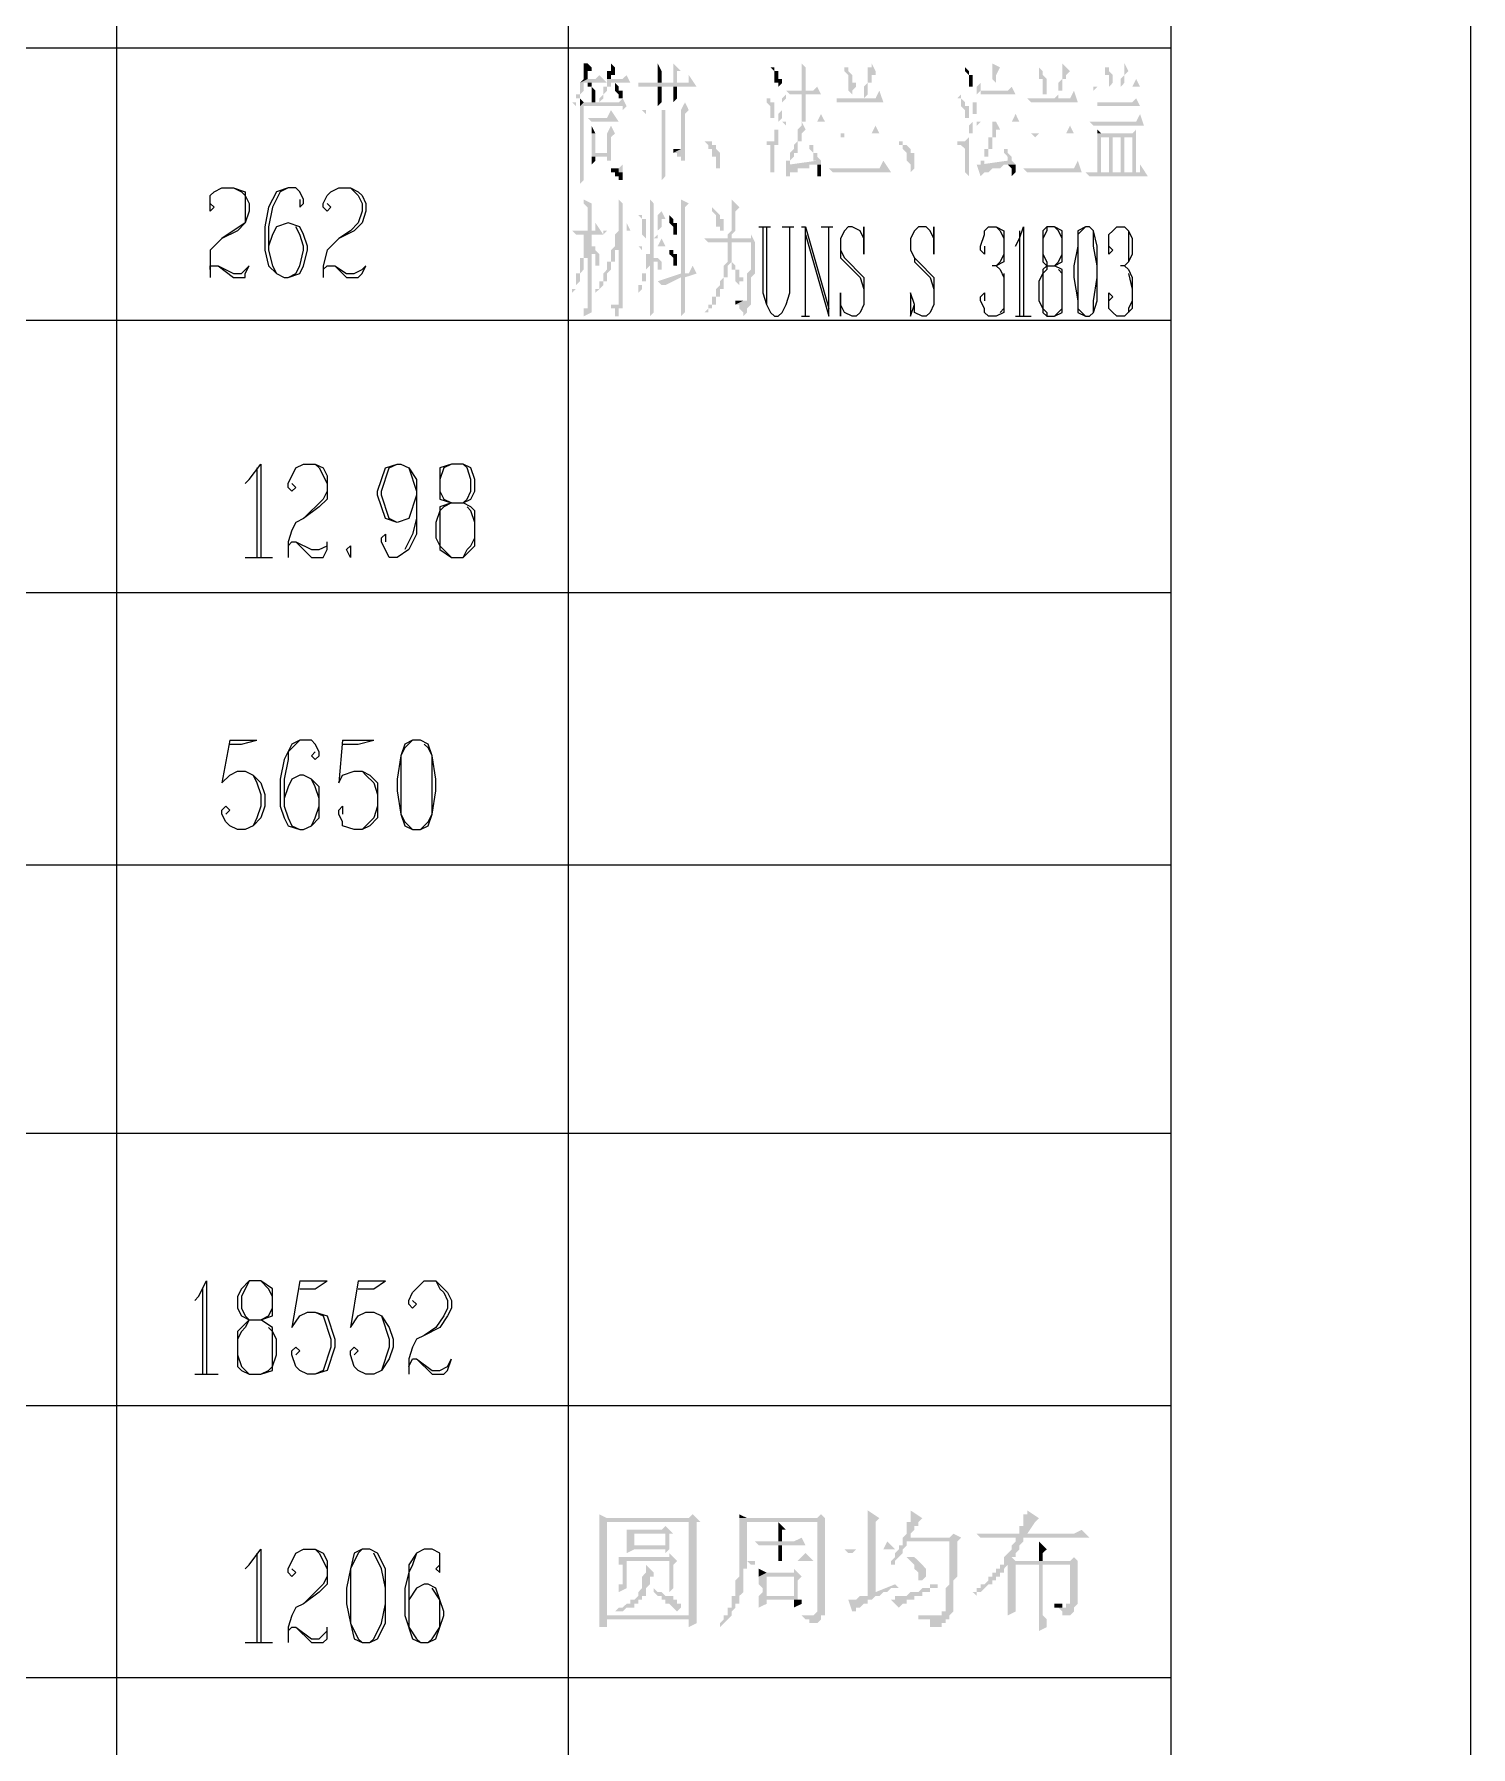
# Model space of a CAD drawing. Extents: x 51 to 246, y 3 to 417.
# Drawn here: x 230.24 to 245.87, y 62.54 to 81.17 of the extents above; entities that cross this region are included whole.
import ezdxf

# ---------------------------------------------------------------- set-up
doc = ezdxf.new("R2010")
doc.units = 0
doc.header["$MEASUREMENT"] = 0
doc.layers.add('_____1', color=160, linetype='Continuous')

msp = doc.modelspace()

# ---------------------------------------------------------------- hatches: boundary and pattern name
at = {"layer": '_____1'}
for points in [[(236.389, 80.729), (236.347, 80.687), (236.262, 80.687), (236.178, 80.645), (236.178, 80.518), (236.135, 80.518), (236.135, 80.433), (236.093, 80.433), (236.135, 80.391), (236.135, 80.475), (236.178, 80.475), (236.178, 80.518), (236.22, 80.56), (236.22, 80.645), (236.474, 80.645)], [(236.262, 80.856), (236.22, 80.856), (236.22, 80.687), (236.178, 80.645), (236.262, 80.687), (236.262, 80.772), (236.305, 80.772), (236.305, 80.814)], [(236.686, 80.729), (236.643, 80.687), (236.474, 80.687), (236.474, 80.602), (236.432, 80.602), (236.432, 80.518), (236.389, 80.475), (236.389, 80.433), (236.432, 80.475), (236.432, 80.518), (236.474, 80.56), (236.474, 80.602), (236.516, 80.602), (236.516, 80.645), (236.728, 80.645)], [(236.516, 80.856), (236.516, 80.772), (236.474, 80.772), (236.474, 80.687), (236.516, 80.687), (236.516, 80.729), (236.559, 80.729), (236.559, 80.814)], [(237.363, 80.729), (237.363, 80.645), (236.813, 80.645), (236.813, 80.602), (237.448, 80.602)], [(237.024, 80.856), (237.024, 80.645), (237.067, 80.645), (237.067, 80.772)], [(237.194, 80.856), (237.194, 80.645), (237.024, 80.645), (237.236, 80.645), (237.236, 80.772), (237.278, 80.772)], [(238.591, 80.856), (238.591, 80.56), (238.633, 80.56), (238.633, 80.814)], [(239.056, 80.814), (239.056, 80.772), (239.099, 80.729), (239.099, 80.56), (239.141, 80.518), (239.141, 80.56), (239.183, 80.602), (239.183, 80.645), (239.141, 80.645), (239.141, 80.729), (239.099, 80.772), (239.099, 80.814)], [(239.353, 80.856), (239.353, 80.814), (239.31, 80.814), (239.31, 80.645), (239.268, 80.602), (239.268, 80.475), (239.31, 80.518), (239.31, 80.645), (239.353, 80.645), (239.353, 80.729), (239.395, 80.729), (239.395, 80.772)], [(240.665, 80.856), (240.665, 80.687), (240.707, 80.645), (240.707, 80.56), (240.707, 80.729), (240.75, 80.814)], [(241.427, 80.856), (241.427, 80.687), (241.385, 80.645), (241.385, 80.518), (241.342, 80.475), (241.385, 80.475), (241.385, 80.56), (241.427, 80.56), (241.427, 80.687), (241.469, 80.687), (241.469, 80.729), (241.512, 80.772)], [(242.104, 80.856), (242.104, 80.729), (242.062, 80.687), (242.062, 80.602), (242.104, 80.645), (242.104, 80.729), (242.147, 80.772)], [(237.067, 80.602), (237.024, 80.602), (237.024, 80.391), (237.067, 80.433)], [(238.21, 80.518), (238.21, 80.433), (238.252, 80.391), (238.252, 80.263), (238.294, 80.263), (238.294, 80.433), (238.252, 80.433), (238.252, 80.475), (238.21, 80.475)], [(238.421, 80.645), (238.421, 80.518), (238.379, 80.475), (238.379, 80.348), (238.337, 80.306), (238.337, 80.137), (238.294, 80.137), (238.294, 80.01), (238.252, 80.01), (238.337, 80.01), (238.337, 80.221), (238.379, 80.263), (238.379, 80.433), (238.421, 80.475), (238.421, 80.602)], [(238.76, 80.602), (238.718, 80.56), (238.421, 80.56), (238.464, 80.518), (238.802, 80.518)], [(239.437, 80.56), (239.395, 80.475), (238.972, 80.475), (238.972, 80.433), (239.48, 80.433)], [(240.326, 80.518), (240.284, 80.475), (240.326, 80.475), (240.326, 80.391), (240.369, 80.348), (240.369, 80.263), (240.411, 80.263), (240.411, 80.391), (240.369, 80.391), (240.369, 80.433), (240.326, 80.475)], [(240.538, 80.645), (240.496, 80.602), (240.496, 80.433), (240.453, 80.433), (240.453, 80.221), (240.411, 80.179), (240.411, 80.052), (240.369, 80.01), (240.411, 80.01), (240.411, 80.094), (240.453, 80.094), (240.453, 80.306), (240.496, 80.306), (240.496, 80.518), (240.538, 80.56), (240.538, 80.602)], [(240.877, 80.602), (240.834, 80.56), (240.538, 80.56), (240.538, 80.518), (240.919, 80.518)], [(241.554, 80.56), (241.512, 80.475), (241.046, 80.475), (241.088, 80.433), (241.596, 80.433)], [(242.231, 80.687), (242.189, 80.602), (241.766, 80.602), (241.766, 80.56), (241.808, 80.602), (242.274, 80.602)], [(236.178, 80.475), (236.178, 80.391), (236.22, 80.433)], [(236.643, 80.475), (236.601, 80.433), (236.22, 80.433), (236.178, 80.391), (236.643, 80.391), (236.643, 79.756), (236.601, 79.713), (236.601, 79.671), (236.643, 79.671), (236.643, 80.348), (236.686, 80.391)], [(236.178, 80.391), (236.178, 79.544), (236.22, 79.586), (236.22, 80.391), (236.643, 80.391)], [(236.516, 80.348), (236.474, 80.263), (236.262, 80.263), (236.305, 80.221), (236.601, 80.221)], [(237.321, 80.433), (237.278, 80.348), (236.855, 80.348), (236.897, 80.306), (236.897, 80.348), (237.363, 80.348)], [(237.109, 80.348), (237.067, 80.348), (237.067, 79.586), (237.109, 79.629), (237.109, 79.798)], [(237.363, 80.348), (237.278, 80.348), (237.278, 79.925), (237.194, 79.883), (237.236, 79.883), (237.236, 79.84), (237.278, 79.84), (237.278, 79.798), (237.321, 79.798), (237.321, 80.306)], [(242.231, 80.475), (242.189, 80.433), (241.808, 80.433), (241.808, 80.391), (242.274, 80.391)], [(236.516, 80.179), (236.474, 80.094), (236.305, 80.094), (236.474, 80.094), (236.474, 79.883), (236.347, 79.883), (236.516, 79.883), (236.516, 80.052), (236.559, 80.094)], [(236.305, 80.179), (236.305, 80.094), (236.347, 80.094)], [(238.802, 80.306), (238.76, 80.221), (238.379, 80.221), (238.421, 80.179), (238.421, 80.221), (238.845, 80.221)], [(238.591, 80.221), (238.591, 80.179), (238.548, 80.137), (238.548, 80.01), (238.506, 79.967), (238.506, 79.925), (238.464, 79.883), (238.464, 79.798), (238.421, 79.798), (238.421, 79.629), (238.464, 79.629), (238.464, 79.671), (238.548, 79.671), (238.548, 79.713), (238.675, 79.713), (238.675, 79.756), (238.464, 79.756), (238.464, 79.798), (238.506, 79.84), (238.506, 79.883), (238.548, 79.883), (238.548, 80.01), (238.591, 80.01), (238.591, 80.094), (238.633, 80.137)], [(239.395, 80.179), (239.353, 80.094), (239.014, 80.094), (239.014, 80.052), (239.056, 80.052), (239.056, 80.094), (239.437, 80.094)], [(240.919, 80.306), (240.877, 80.221), (240.496, 80.221), (240.496, 80.179), (240.538, 80.221), (240.961, 80.221)], [(240.707, 80.221), (240.665, 80.221), (240.665, 80.052), (240.623, 80.052), (240.623, 79.925), (240.58, 79.925), (240.58, 79.798), (240.538, 79.798), (240.538, 79.756), (240.496, 79.756), (240.538, 79.629), (240.58, 79.671), (240.623, 79.671), (240.665, 79.713), (240.75, 79.713), (240.792, 79.756), (240.538, 79.756), (240.58, 79.756), (240.58, 79.84), (240.623, 79.84), (240.623, 79.925), (240.665, 79.925), (240.665, 80.052), (240.707, 80.052), (240.707, 80.137), (240.75, 80.137)], [(241.512, 80.179), (241.469, 80.094), (241.088, 80.094), (241.131, 80.052), (241.173, 80.094), (241.554, 80.094)], [(242.274, 80.306), (242.231, 80.221), (241.723, 80.221), (241.766, 80.179), (242.316, 80.179)], [(236.305, 80.094), (236.305, 79.84), (236.474, 79.84), (236.474, 79.798), (236.516, 79.798), (236.516, 79.883), (236.347, 79.883), (236.347, 80.094), (236.474, 80.094)], [(237.532, 80.01), (237.575, 79.967), (237.575, 79.925), (237.617, 79.925), (237.617, 79.84), (237.659, 79.84), (237.659, 79.713), (237.702, 79.713), (237.702, 79.671), (237.702, 79.883), (237.659, 79.925), (237.659, 79.967), (237.617, 79.967), (237.617, 80.01), (237.575, 80.01)], [(240.284, 80.01), (240.284, 79.967), (240.326, 79.967), (240.369, 79.925), (240.369, 79.671), (240.411, 79.629), (240.411, 80.01), (240.326, 80.01)], [(242.231, 80.137), (242.189, 80.094), (241.808, 80.094), (241.808, 79.671), (241.85, 79.671), (241.85, 80.052), (242.231, 80.052)], [(241.808, 80.137), (241.808, 80.094), (241.85, 80.094)], [(242.231, 80.052), (242.189, 80.052), (242.189, 79.671), (241.808, 79.671), (242.231, 79.671), (242.231, 80.01)], [(236.305, 79.84), (236.305, 79.756), (236.347, 79.798), (236.347, 79.84), (236.474, 79.84)], [(239.48, 79.798), (239.437, 79.713), (238.887, 79.713), (238.929, 79.671), (239.564, 79.671)], [(241.596, 79.798), (241.554, 79.713), (241.004, 79.713), (241.046, 79.671), (241.639, 79.671)], [(242.274, 79.756), (242.274, 79.671), (241.681, 79.671), (241.723, 79.629), (242.358, 79.629)], [(236.22, 79.375), (236.22, 79.332), (236.262, 79.29), (236.262, 79.036), (236.305, 79.036), (236.305, 79.332)], [(236.601, 79.375), (236.601, 79.036), (236.643, 79.036), (236.643, 79.332)], [(236.94, 79.375), (236.94, 78.867), (236.982, 78.867), (236.982, 79.332)], [(237.067, 79.248), (237.024, 79.205), (237.024, 78.994), (236.982, 78.951), (237.024, 78.951), (237.024, 79.036), (237.067, 79.078), (237.067, 79.163), (237.109, 79.163)], [(237.278, 79.375), (237.278, 78.57), (237.321, 78.57), (237.321, 79.29), (237.363, 79.332)], [(237.617, 79.29), (237.617, 79.248), (237.659, 79.205), (237.659, 79.078), (237.702, 79.078), (237.702, 78.994), (237.702, 79.036), (237.744, 79.036), (237.744, 79.163), (237.702, 79.163), (237.702, 79.205), (237.659, 79.248)], [(237.829, 79.375), (237.829, 79.036), (237.786, 78.994), (237.786, 78.951), (237.829, 78.951), (237.829, 78.994), (237.871, 79.036), (237.871, 79.248), (237.913, 79.29)], [(236.347, 79.121), (236.347, 79.036), (236.093, 79.036), (236.135, 78.994), (236.432, 78.994)], [(236.686, 79.121), (236.686, 79.036), (236.432, 79.036), (236.432, 78.994), (236.474, 79.036), (236.728, 79.036)], [(236.643, 79.036), (236.601, 79.036), (236.559, 78.994), (236.559, 78.867), (236.601, 78.867), (236.601, 78.232), (236.474, 78.232), (236.516, 78.232), (236.516, 78.189), (236.559, 78.189), (236.559, 78.105), (236.601, 78.105), (236.601, 78.189), (236.643, 78.189), (236.643, 78.232)], [(236.305, 78.994), (236.22, 78.994), (236.22, 78.74), (236.178, 78.74), (236.178, 78.57), (236.135, 78.57), (236.135, 78.401), (236.093, 78.401), (236.093, 78.359), (236.135, 78.401), (236.135, 78.443), (236.178, 78.485), (236.178, 78.57), (236.22, 78.613), (236.22, 78.74), (236.305, 78.74), (236.305, 78.909)], [(236.305, 78.909), (236.305, 78.782), (236.347, 78.782), (236.347, 78.655), (236.389, 78.655), (236.389, 78.782), (236.347, 78.824), (236.347, 78.867), (236.305, 78.867)], [(236.559, 78.867), (236.516, 78.824), (236.516, 78.697), (236.474, 78.697), (236.474, 78.613), (236.432, 78.57), (236.432, 78.485), (236.389, 78.485), (236.389, 78.401), (236.347, 78.401), (236.347, 78.359), (236.432, 78.443), (236.432, 78.485), (236.474, 78.485), (236.474, 78.57), (236.516, 78.613), (236.516, 78.697), (236.559, 78.697), (236.559, 78.824), (236.601, 78.824), (236.601, 78.867)], [(237.067, 78.951), (237.024, 78.867), (236.813, 78.867), (236.855, 78.824), (236.855, 78.867), (237.109, 78.867)], [(236.982, 78.867), (236.94, 78.867), (236.94, 78.782), (236.897, 78.782), (236.897, 78.74), (236.982, 78.74), (236.982, 78.697), (237.024, 78.697), (237.024, 78.613), (237.067, 78.613), (237.067, 78.57), (237.067, 78.697), (237.024, 78.74), (236.982, 78.74), (236.982, 78.782)], [(238.04, 78.994), (238.04, 78.951), (237.532, 78.951), (237.575, 78.909), (238.083, 78.909)], [(236.305, 78.74), (236.262, 78.74), (236.262, 78.189), (236.22, 78.189), (236.22, 78.105), (236.305, 78.147), (236.305, 78.697)], [(236.897, 78.697), (236.897, 78.57), (236.855, 78.57), (236.855, 78.443), (236.813, 78.443), (236.813, 78.316), (236.813, 78.359), (236.855, 78.401), (236.855, 78.485), (236.897, 78.485), (236.897, 78.613), (236.94, 78.655), (236.94, 78.697)], [(236.897, 78.74), (236.897, 78.697), (236.94, 78.697), (236.94, 78.105), (236.982, 78.147), (236.982, 78.74)], [(237.405, 78.655), (237.363, 78.57), (237.278, 78.57), (237.024, 78.485), (237.067, 78.443), (237.109, 78.443), (237.278, 78.528), (237.321, 78.528), (237.448, 78.57)], [(237.321, 78.528), (237.278, 78.528), (237.278, 78.105), (237.321, 78.147), (237.321, 78.485)], [(236.474, 78.274), (236.474, 78.232), (236.559, 78.232), (236.474, 78.232)], [(236.389, 65.066), (236.389, 64.981), (237.363, 64.981), (237.363, 63.965), (236.474, 63.965), (237.448, 63.965), (237.448, 64.981), (237.49, 64.981), (236.474, 65.024)], [(237.405, 65.066), (237.363, 65.024), (236.474, 65.024), (237.49, 64.981)], [(238.802, 65.066), (238.76, 65.024), (237.913, 65.024), (237.913, 64.388), (237.871, 64.346), (237.871, 64.177), (237.829, 64.177), (237.829, 64.05), (237.786, 64.05), (237.786, 63.965), (237.744, 63.965), (237.744, 63.923), (237.702, 63.881), (237.702, 63.838), (237.829, 63.965), (237.829, 64.008), (237.871, 64.05), (237.871, 64.092), (237.913, 64.092), (237.913, 64.177), (237.956, 64.219), (237.956, 64.473), (237.998, 64.473), (237.998, 64.981), (238.76, 64.981), (238.845, 65.024)], [(237.913, 65.066), (237.913, 65.024), (237.998, 65.024)], [(239.31, 65.108), (239.31, 64.685), (239.395, 64.685), (239.395, 64.981), (239.437, 65.024)], [(239.776, 65.108), (239.776, 64.981), (239.734, 64.981), (239.734, 64.854), (239.691, 64.812), (239.776, 64.812), (239.776, 64.854), (239.818, 64.897), (239.818, 64.939), (239.861, 64.939), (239.861, 64.981), (239.903, 65.024)], [(241.046, 65.108), (241.046, 65.066), (241.004, 65.066), (241.004, 64.939), (240.961, 64.939), (240.961, 64.854), (241.046, 64.854), (241.131, 64.981), (241.173, 65.024)], [(236.389, 64.981), (236.389, 63.965), (237.363, 63.923), (237.363, 63.838), (237.448, 63.881), (237.448, 63.965), (236.474, 63.965), (236.474, 64.981), (237.363, 64.981)], [(237.109, 64.939), (237.067, 64.897), (236.686, 64.897), (236.686, 64.727), (237.109, 64.685), (237.109, 64.643), (237.151, 64.685), (237.151, 64.727), (236.77, 64.727), (236.77, 64.854), (237.194, 64.854)], [(238.337, 64.981), (238.337, 64.77), (238.379, 64.77), (238.379, 64.897), (238.421, 64.897)], [(238.845, 65.024), (238.76, 64.981), (238.76, 64.008), (238.718, 63.965), (238.548, 63.965), (238.591, 63.965), (238.633, 63.923), (238.675, 63.923), (238.675, 63.881), (238.718, 63.881), (238.718, 63.838), (238.718, 63.881), (238.76, 63.881), (238.802, 63.923), (238.802, 63.965), (238.845, 63.965), (238.845, 64.981)], [(241.639, 64.897), (241.554, 64.854), (240.496, 64.854), (240.538, 64.812), (241.723, 64.812)], [(236.686, 64.727), (236.686, 64.643), (236.77, 64.685), (237.109, 64.685)], [(237.194, 64.854), (237.109, 64.854), (237.109, 64.727), (236.77, 64.727), (237.151, 64.727), (237.151, 64.854)], [(238.591, 64.812), (238.506, 64.77), (238.083, 64.77), (238.125, 64.727), (238.633, 64.727)], [(239.522, 64.77), (239.48, 64.685), (239.056, 64.685), (239.099, 64.643), (239.141, 64.643), (239.183, 64.685), (239.607, 64.685)], [(239.395, 64.685), (239.31, 64.685), (239.31, 64.177), (239.226, 64.177), (239.183, 64.135), (239.099, 64.135), (239.141, 64.008), (239.183, 64.008), (239.183, 64.05), (239.226, 64.05), (239.268, 64.092), (239.31, 64.092), (239.31, 64.135), (239.353, 64.135), (239.395, 64.177), (239.437, 64.177), (239.48, 64.219), (239.395, 64.219)], [(240.242, 64.854), (240.199, 64.812), (239.691, 64.812), (239.691, 64.727), (239.649, 64.727), (239.649, 64.685), (239.607, 64.643), (239.607, 64.6), (239.564, 64.558), (239.564, 64.516), (239.522, 64.516), (239.607, 64.516), (239.607, 64.558), (239.691, 64.643), (239.691, 64.685), (239.734, 64.727), (239.734, 64.77), (240.199, 64.77), (240.326, 64.812)], [(240.326, 64.812), (240.199, 64.77), (240.199, 64.304), (240.157, 64.262), (240.157, 64.008), (240.115, 64.008), (240.115, 63.965), (239.861, 63.965), (239.861, 63.923), (239.988, 63.923), (239.988, 63.838), (240.115, 63.838), (240.115, 63.881), (240.157, 63.881), (240.157, 63.923), (240.199, 63.923), (240.199, 63.965), (240.242, 64.008), (240.242, 64.346), (240.284, 64.388), (240.284, 64.77)], [(241.173, 64.77), (241.173, 64.558), (241.215, 64.558), (241.215, 64.643), (241.258, 64.685)], [(236.897, 64.516), (236.897, 64.431), (236.855, 64.388), (236.855, 64.262), (236.813, 64.219), (236.813, 64.177), (236.77, 64.135), (236.728, 64.135), (236.728, 64.092), (236.686, 64.092), (236.643, 64.05), (236.601, 64.05), (236.559, 64.008), (236.643, 64.008), (236.686, 64.05), (236.77, 64.05), (236.77, 64.092), (236.813, 64.092), (236.813, 64.135), (236.855, 64.135), (236.855, 64.177), (236.897, 64.177), (236.897, 64.262), (236.94, 64.304), (236.94, 64.388), (236.982, 64.388), (236.982, 64.431)], [(236.601, 64.6), (236.601, 64.558), (237.151, 64.558), (237.151, 64.219), (237.194, 64.262), (237.194, 64.516), (237.236, 64.558), (236.686, 64.6)], [(236.601, 64.558), (236.601, 64.516), (236.643, 64.516), (236.643, 64.304), (236.601, 64.304), (236.601, 64.219), (236.686, 64.262), (236.686, 64.558), (237.151, 64.558)], [(237.151, 64.643), (237.151, 64.6), (236.686, 64.6), (237.236, 64.558)], [(238.633, 64.643), (238.548, 64.558), (237.998, 64.558), (238.04, 64.516), (238.083, 64.516), (238.083, 64.558), (238.718, 64.558)], [(240.75, 64.516), (240.75, 64.473), (240.707, 64.473), (240.707, 64.431), (240.665, 64.431), (240.665, 64.388), (240.623, 64.388), (240.623, 64.346), (240.58, 64.304), (240.538, 64.304), (240.538, 64.262), (240.496, 64.262), (240.496, 64.219), (240.453, 64.219), (240.496, 64.177), (240.496, 64.219), (240.538, 64.219), (240.623, 64.304), (240.665, 64.304), (240.665, 64.346), (240.707, 64.346), (240.707, 64.388), (240.75, 64.388), (240.75, 64.431), (240.792, 64.431), (240.792, 64.473), (240.834, 64.516)], [(240.792, 64.516), (240.75, 64.516), (240.834, 64.516), (240.834, 63.965), (240.919, 64.008), (240.919, 64.516), (241.173, 64.516)], [(241.554, 64.6), (241.512, 64.558), (240.792, 64.558), (240.792, 64.516), (241.512, 64.516), (241.512, 64.092), (241.469, 64.092), (241.469, 64.05), (241.342, 64.05), (241.385, 64.05), (241.427, 64.008), (241.427, 63.965), (241.512, 63.965), (241.554, 64.008), (241.554, 64.05), (241.596, 64.092), (241.596, 64.558)], [(241.173, 64.516), (241.173, 63.796), (241.258, 63.838), (241.258, 63.923), (241.215, 63.965), (241.215, 64.516), (241.512, 64.516)], [(238.506, 64.473), (238.506, 64.431), (238.21, 64.431), (238.125, 64.388), (238.125, 64.304), (238.167, 64.262), (238.167, 64.219), (238.125, 64.177), (238.125, 64.135), (238.21, 64.177), (238.21, 64.388), (238.591, 64.388)], [(238.125, 64.473), (238.125, 64.388), (238.21, 64.431)], [(238.591, 64.388), (238.506, 64.388), (238.506, 64.177), (238.21, 64.177), (238.125, 64.135), (238.125, 64.05), (238.21, 64.092), (238.21, 64.135), (238.548, 64.135), (238.548, 64.346)], [(239.607, 64.304), (239.395, 64.219), (239.522, 64.219), (239.564, 64.262), (239.649, 64.262)], [(240.072, 64.304), (239.988, 64.304), (239.988, 64.262), (239.903, 64.262), (239.861, 64.219), (239.776, 64.219), (239.734, 64.177), (239.607, 64.177), (239.607, 64.135), (239.564, 64.135), (239.649, 64.05), (239.691, 64.092), (239.734, 64.092), (239.734, 64.135), (239.818, 64.135), (239.818, 64.177), (239.903, 64.177), (239.903, 64.219), (239.988, 64.219), (239.988, 64.262), (240.072, 64.262), (240.072, 64.304), (240.115, 64.304)], [(236.982, 64.262), (236.982, 64.219), (237.024, 64.177), (237.067, 64.177), (237.067, 64.135), (237.109, 64.135), (237.109, 64.092), (237.151, 64.092), (237.236, 64.008), (237.278, 64.05), (237.278, 64.092), (237.236, 64.092), (237.236, 64.135), (237.194, 64.135), (237.194, 64.177), (237.109, 64.177), (237.067, 64.219), (237.024, 64.219)], [(238.548, 64.135), (238.506, 64.135), (238.506, 64.05), (238.591, 64.092), (238.591, 64.135)], [(236.389, 63.965), (236.389, 63.838), (236.474, 63.838), (236.474, 63.923), (237.363, 63.923)], [(238.548, 63.965), (238.675, 63.965), (238.591, 63.965)]]:
    msp.add_hatch(color=7, dxfattribs=at).paths.add_polyline_path(points, is_closed=False)
for points in [[(238.252, 80.814), (238.294, 80.772), (238.294, 80.645), (238.337, 80.645), (238.337, 80.602), (238.379, 80.645), (238.379, 80.687), (238.337, 80.687), (238.337, 80.772), (238.294, 80.772), (238.294, 80.814)], [(240.369, 80.814), (240.369, 80.772), (240.411, 80.729), (240.411, 80.602), (240.453, 80.602), (240.453, 80.729), (240.411, 80.729), (240.411, 80.772)], [(241.173, 80.814), (241.173, 80.687), (241.215, 80.687), (241.215, 80.518), (241.258, 80.518), (241.258, 80.687), (241.215, 80.729), (241.215, 80.772)], [(241.893, 80.856), (241.893, 80.729), (241.935, 80.729), (241.935, 80.602), (241.977, 80.645), (241.977, 80.729), (241.935, 80.772), (241.935, 80.814), (241.893, 80.814)], [(236.305, 80.645), (236.262, 80.645), (236.262, 80.602), (236.305, 80.602), (236.305, 80.433), (236.347, 80.433), (236.347, 80.56), (236.305, 80.602)], [(236.559, 80.645), (236.559, 80.56), (236.601, 80.518), (236.601, 80.433), (236.601, 80.475), (236.643, 80.475), (236.643, 80.56), (236.601, 80.56), (236.601, 80.602)], [(237.236, 80.602), (237.194, 80.602), (237.194, 80.433), (237.236, 80.475)], [(238.591, 80.518), (238.633, 80.518), (238.633, 80.221), (238.591, 80.221)], [(238.21, 80.01), (238.21, 79.967), (238.252, 79.967), (238.252, 79.671), (238.294, 79.671), (238.294, 79.629), (238.294, 79.967), (238.337, 79.967), (238.337, 80.01)], [(238.675, 79.967), (238.675, 79.925), (238.718, 79.883), (238.718, 79.798), (238.76, 79.798), (238.464, 79.756), (238.802, 79.756), (238.802, 79.798), (238.76, 79.84), (238.76, 79.883), (238.718, 79.883), (238.718, 79.967)], [(239.649, 80.01), (239.649, 79.967), (239.691, 79.967), (239.691, 79.925), (239.734, 79.883), (239.734, 79.798), (239.776, 79.756), (239.776, 79.671), (239.818, 79.713), (239.818, 79.883), (239.776, 79.883), (239.776, 79.925), (239.734, 79.967), (239.691, 79.967), (239.691, 80.01)], [(240.792, 79.967), (240.75, 79.967), (240.792, 79.967), (240.792, 79.883), (240.834, 79.84), (240.834, 79.798), (240.538, 79.756), (240.919, 79.756), (240.877, 79.798), (240.877, 79.84), (240.834, 79.883), (240.834, 79.925), (240.792, 79.925)], [(241.935, 80.052), (241.977, 80.052), (241.977, 79.671), (241.935, 79.671)], [(242.062, 80.052), (242.104, 80.052), (242.104, 79.671), (242.062, 79.671)], [(237.194, 79.925), (237.194, 79.883), (237.278, 79.925)], [(236.516, 79.713), (236.516, 79.671), (236.559, 79.671), (236.559, 79.629), (236.601, 79.629), (236.601, 79.586), (236.643, 79.586), (236.643, 79.671), (236.601, 79.671), (236.601, 79.713)], [(238.76, 79.629), (238.802, 79.629), (238.802, 79.756), (238.76, 79.756)], [(240.919, 79.756), (240.834, 79.756), (240.877, 79.713), (240.877, 79.629), (240.919, 79.671)], [(236.855, 79.205), (236.813, 79.205), (236.855, 79.163), (236.855, 78.994), (236.897, 78.951), (236.897, 79.163), (236.855, 79.163)], [(237.151, 79.205), (237.151, 79.121), (237.194, 79.078), (237.194, 78.994), (237.236, 78.994), (237.236, 79.121), (237.194, 79.121), (237.194, 79.163)], [(237.151, 78.867), (237.151, 78.782), (237.194, 78.74), (237.194, 78.655), (237.236, 78.655), (237.236, 78.782), (237.194, 78.782), (237.194, 78.824), (237.151, 78.824)], [(237.829, 78.909), (237.786, 78.909), (237.786, 78.697), (237.744, 78.655), (237.744, 78.528), (237.702, 78.485), (237.702, 78.443), (237.659, 78.401), (237.659, 78.316), (237.617, 78.316), (237.617, 78.232), (237.575, 78.232), (237.575, 78.189), (237.532, 78.147), (237.532, 78.105), (237.532, 78.147), (237.575, 78.147), (237.575, 78.189), (237.617, 78.189), (237.617, 78.232), (237.659, 78.232), (237.659, 78.316), (237.702, 78.316), (237.702, 78.401), (237.744, 78.401), (237.744, 78.528), (237.786, 78.528), (237.786, 78.655), (237.829, 78.697)], [(238.083, 78.909), (238.04, 78.909), (238.04, 78.613), (237.998, 78.57), (237.998, 78.274), (237.956, 78.274), (237.871, 78.232), (237.913, 78.232), (237.913, 78.189), (237.956, 78.147), (237.956, 78.105), (237.998, 78.147), (237.998, 78.189), (238.04, 78.232), (238.04, 78.528), (238.083, 78.57)], [(237.829, 78.697), (237.829, 78.613), (237.871, 78.613), (237.871, 78.485), (237.913, 78.443), (237.913, 78.485), (237.956, 78.485), (237.956, 78.528), (237.913, 78.528), (237.913, 78.613), (237.871, 78.613), (237.871, 78.655)], [(237.871, 78.274), (237.871, 78.232), (237.956, 78.274)], [(238.337, 64.727), (238.379, 64.727), (238.379, 64.558), (238.337, 64.558)], [(241.004, 64.812), (240.919, 64.812), (240.919, 64.77), (240.877, 64.727), (240.877, 64.685), (240.792, 64.6), (240.792, 64.558), (240.919, 64.558), (240.877, 64.6), (240.919, 64.6), (240.919, 64.643), (240.961, 64.685), (240.961, 64.727), (241.004, 64.77)], [(239.776, 64.6), (239.734, 64.6), (239.818, 64.516), (239.818, 64.473), (239.861, 64.431), (239.861, 64.346), (239.903, 64.346), (239.945, 64.388), (239.945, 64.473), (239.861, 64.558), (239.818, 64.6)], [(241.342, 64.092), (241.342, 64.05), (241.469, 64.05), (241.427, 64.05), (241.427, 64.092)]]:
    msp.add_hatch(color=7, dxfattribs=at).paths.add_polyline_path(points)

# ---------------------------------------------------------------- linework, layer by layer
at = {"layer": '_____1', "color": 7}
for p, q in [((245.872, 3.259), (245.872, 417.025)), ((242.612, 6.519), (242.612, 413.766)), ((231.14, 31.115), (231.14, 148.928)), ((236.051, 148.928), (236.051, 28.829)), ((183.557, 81.026), (242.612, 81.026)), ((238.125, 79.078), (238.252, 79.078)), ((238.379, 79.078), (238.506, 79.078)), ((238.591, 79.078), (238.633, 79.078)), ((238.633, 78.105), (238.633, 79.078)), ((238.633, 79.078), (238.887, 78.189)), ((238.802, 79.078), (238.929, 79.078)), ((240.961, 79.036), (240.961, 78.105)), ((238.591, 78.105), (238.675, 78.105)), ((240.919, 78.105), (241.088, 78.105)), ((183.557, 78.062), (242.612, 78.062)), ((232.664, 76.454), (232.664, 75.48)), ((232.537, 75.48), (232.833, 75.48)), ((183.557, 75.099), (242.612, 75.099)), ((232.368, 73.49), (232.664, 73.49)), ((233.595, 73.49), (233.934, 73.49)), ((183.557, 72.135), (242.612, 72.135)), ((183.557, 69.215), (242.612, 69.215)), ((232.071, 67.521), (232.071, 66.59)), ((233.13, 67.606), (233.426, 67.606)), ((233.765, 67.606), (234.061, 67.606)), ((231.987, 66.59), (232.241, 66.59)), ((183.557, 66.251), (242.612, 66.251)), ((232.664, 64.643), (232.664, 63.669)), ((232.537, 63.669), (232.833, 63.669)), ((183.557, 63.288), (242.612, 63.288))]:
    msp.add_line(p, q, dxfattribs=at)
for points in [[(232.156, 79.332), (232.198, 79.29), (232.156, 79.248), (232.156, 79.417), (232.198, 79.459), (232.283, 79.502), (232.41, 79.502), (232.537, 79.459), (232.537, 79.417), (232.579, 79.332), (232.579, 79.248), (232.537, 79.121), (232.452, 79.036), (232.283, 78.951), (232.156, 78.824), (232.156, 78.528)], [(232.41, 79.502), (232.495, 79.459), (232.537, 79.417), (232.537, 79.121), (232.283, 78.951)], [(233.13, 79.375), (233.13, 79.29), (233.172, 79.332), (233.172, 79.375), (233.13, 79.459), (233.087, 79.502), (233.003, 79.502), (232.876, 79.459), (232.791, 79.29), (232.749, 79.078), (232.749, 78.824), (232.791, 78.655), (232.876, 78.57), (232.96, 78.528), (233.003, 78.528), (233.13, 78.57), (233.172, 78.655), (233.214, 78.824), (233.214, 78.867), (233.172, 78.994), (233.13, 79.078), (233.003, 79.121), (232.876, 79.078), (232.833, 78.994), (232.791, 78.867)], [(233.003, 79.502), (232.918, 79.459), (232.833, 79.29), (232.791, 79.078), (232.791, 78.824), (232.833, 78.655), (232.876, 78.57), (232.96, 78.528)], [(233.426, 79.332), (233.468, 79.29), (233.426, 79.248), (233.384, 79.29), (233.384, 79.332), (233.426, 79.417), (233.468, 79.459), (233.553, 79.502), (233.68, 79.502), (233.765, 79.459), (233.807, 79.417), (233.849, 79.332), (233.849, 79.248), (233.807, 79.121), (233.722, 79.036), (233.553, 78.951), (233.426, 78.824), (233.384, 78.655), (233.384, 78.528)], [(233.68, 79.502), (233.765, 79.417), (233.807, 79.332), (233.807, 79.248), (233.765, 79.121), (233.68, 79.036), (233.553, 78.951)], [(233.003, 78.528), (233.087, 78.57), (233.13, 78.655), (233.172, 78.824), (233.172, 78.867), (233.13, 78.994), (233.087, 79.078)], [(238.167, 79.078), (238.167, 78.359), (238.21, 78.232), (238.252, 78.147), (238.294, 78.105), (238.337, 78.105), (238.379, 78.147), (238.421, 78.232), (238.464, 78.359), (238.464, 79.078)], [(238.21, 79.078), (238.21, 78.232), (238.252, 78.147), (238.294, 78.105)], [(238.633, 78.994), (238.887, 78.105), (238.887, 79.078)], [(239.268, 78.951), (239.268, 79.078), (239.268, 78.782), (239.268, 78.951), (239.226, 79.036), (239.141, 79.078), (239.099, 79.078), (239.056, 79.036), (239.014, 78.951), (239.014, 78.74), (239.056, 78.697), (239.226, 78.528), (239.268, 78.401)], [(240.03, 78.951), (240.03, 79.078), (240.03, 78.782), (240.03, 78.951), (239.988, 79.036), (239.945, 79.078), (239.861, 79.078), (239.818, 79.036), (239.776, 78.951), (239.776, 78.824), (239.818, 78.74), (239.818, 78.697), (239.861, 78.655), (239.988, 78.528), (240.03, 78.401)], [(240.58, 78.867), (240.58, 78.782), (240.538, 78.824), (240.538, 78.867), (240.58, 78.994), (240.58, 79.036), (240.623, 79.078), (240.707, 79.078), (240.792, 79.036), (240.792, 78.697), (240.707, 78.655), (240.665, 78.655)], [(240.707, 79.078), (240.75, 79.036), (240.792, 78.951), (240.792, 78.782), (240.75, 78.697), (240.707, 78.655), (240.75, 78.613), (240.792, 78.528), (240.792, 78.147), (240.707, 78.105), (240.623, 78.105), (240.58, 78.147), (240.58, 78.189), (240.538, 78.274), (240.538, 78.316), (240.58, 78.359), (240.58, 78.274)], [(240.919, 78.867), (240.961, 78.951), (241.004, 79.078), (241.004, 78.105)], [(241.258, 79.078), (241.215, 79.036), (241.215, 78.697), (241.258, 78.655), (241.342, 78.655), (241.427, 78.697), (241.427, 79.036), (241.342, 79.078), (241.258, 79.078), (241.258, 79.036), (241.215, 78.951), (241.215, 78.782), (241.258, 78.697), (241.258, 78.655)], [(241.342, 78.655), (241.385, 78.697), (241.427, 78.782), (241.427, 78.951), (241.385, 79.036), (241.342, 79.078)], [(241.681, 79.078), (241.596, 79.036), (241.596, 78.867), (241.554, 78.655), (241.554, 78.528), (241.596, 78.274), (241.596, 78.147), (241.681, 78.105), (241.723, 78.105), (241.766, 78.147), (241.808, 78.274), (241.808, 78.867), (241.766, 79.036), (241.723, 79.078), (241.681, 79.078), (241.596, 78.994), (241.596, 78.189), (241.681, 78.105)], [(241.723, 78.105), (241.766, 78.147), (241.766, 78.274), (241.808, 78.528), (241.808, 78.655), (241.766, 78.867), (241.766, 79.036)], [(241.935, 78.867), (241.977, 78.824), (241.935, 78.782), (241.935, 78.994), (241.977, 79.036), (242.02, 79.078), (242.104, 79.078), (242.147, 79.036), (242.189, 78.951), (242.189, 78.782), (242.147, 78.697), (242.104, 78.655), (242.062, 78.655)], [(242.104, 79.078), (242.147, 79.036), (242.147, 78.697), (242.104, 78.655), (242.147, 78.613), (242.189, 78.528), (242.189, 78.189), (242.104, 78.105), (242.02, 78.105), (241.977, 78.147), (241.935, 78.189), (241.935, 78.359), (241.977, 78.316), (241.935, 78.274)], [(232.156, 78.613), (232.156, 78.655), (232.241, 78.655), (232.41, 78.57), (232.495, 78.57), (232.579, 78.655)], [(232.241, 78.655), (232.41, 78.528), (232.537, 78.528), (232.537, 78.57), (232.579, 78.655)], [(233.384, 78.613), (233.426, 78.655), (233.511, 78.655), (233.638, 78.57), (233.722, 78.57), (233.807, 78.613), (233.849, 78.655)], [(233.511, 78.655), (233.638, 78.528), (233.765, 78.528), (233.807, 78.57), (233.849, 78.655)], [(239.014, 78.824), (239.056, 78.74), (239.268, 78.528), (239.268, 78.232), (239.226, 78.147), (239.183, 78.105), (239.141, 78.105), (239.056, 78.147), (239.014, 78.232), (239.014, 78.359), (239.014, 78.105), (239.014, 78.232)], [(239.776, 78.824), (239.818, 78.74), (239.861, 78.697), (240.03, 78.528), (240.03, 78.232), (239.988, 78.147), (239.945, 78.105), (239.903, 78.105), (239.818, 78.147), (239.818, 78.232), (239.776, 78.359), (239.776, 78.105), (239.818, 78.232)], [(241.258, 78.655), (241.215, 78.613), (241.215, 78.57), (241.173, 78.485), (241.173, 78.274), (241.215, 78.189), (241.215, 78.147), (241.258, 78.105), (241.342, 78.105), (241.427, 78.147), (241.427, 78.613), (241.342, 78.655)], [(241.258, 78.655), (241.258, 78.613), (241.215, 78.57), (241.215, 78.189), (241.258, 78.147), (241.258, 78.105)], [(240.792, 78.57), (240.792, 78.189), (240.75, 78.147)], [(241.342, 78.105), (241.427, 78.189), (241.427, 78.57), (241.385, 78.613)], [(242.147, 78.57), (242.189, 78.401), (242.189, 78.274), (242.147, 78.189), (242.147, 78.147)], [(232.537, 76.284), (232.579, 76.327), (232.706, 76.496), (232.706, 75.48)], [(233.045, 76.284), (233.087, 76.242), (233.045, 76.2), (233.003, 76.242), (233.003, 76.284), (233.087, 76.454), (233.172, 76.496), (233.299, 76.496), (233.384, 76.454), (233.426, 76.369), (233.426, 76.115), (233.341, 76.03), (233.172, 75.903), (233.087, 75.861), (233.045, 75.776), (233.003, 75.649), (233.003, 75.48)], [(233.299, 76.496), (233.341, 76.454), (233.426, 76.284), (233.426, 76.2), (233.384, 76.115), (233.172, 75.903)], [(234.4, 76.157), (234.315, 75.903), (234.188, 75.861), (234.061, 75.903), (233.976, 76.157), (233.976, 76.2), (234.061, 76.454), (234.188, 76.496), (234.23, 76.496), (234.315, 76.454), (234.4, 76.327), (234.4, 75.734), (234.315, 75.565), (234.188, 75.48), (234.103, 75.48), (234.019, 75.649), (234.019, 75.692), (234.061, 75.734), (234.061, 75.649)], [(234.188, 75.861), (234.103, 75.903), (234.019, 76.157), (234.019, 76.2), (234.103, 76.454), (234.188, 76.496)], [(234.23, 76.496), (234.315, 76.454), (234.4, 76.2), (234.4, 75.903), (234.357, 75.734), (234.273, 75.565)], [(234.781, 76.496), (234.654, 76.454), (234.654, 76.115), (234.781, 76.073), (234.908, 76.073), (234.992, 76.115), (235.035, 76.2), (235.035, 76.327), (234.992, 76.454), (234.908, 76.496), (234.781, 76.496), (234.696, 76.454), (234.654, 76.327), (234.654, 76.2), (234.696, 76.115), (234.781, 76.073)], [(234.908, 76.073), (234.95, 76.115), (234.992, 76.2), (234.992, 76.327), (234.95, 76.454), (234.908, 76.496)], [(234.781, 76.073), (234.654, 76.03), (234.654, 75.988), (234.611, 75.861), (234.611, 75.692), (234.654, 75.607), (234.654, 75.565), (234.781, 75.48), (234.908, 75.48), (235.035, 75.607), (235.035, 75.988), (234.992, 76.03), (234.908, 76.073)], [(234.781, 76.073), (234.696, 76.03), (234.654, 75.988), (234.654, 75.607), (234.781, 75.48)], [(234.908, 75.48), (234.95, 75.565), (234.992, 75.607), (235.035, 75.692), (235.035, 75.861), (234.992, 75.988), (234.95, 76.03)], [(233.003, 75.607), (233.045, 75.649), (233.087, 75.649), (233.257, 75.565), (233.341, 75.565), (233.426, 75.607), (233.426, 75.649)], [(233.087, 75.649), (233.257, 75.48), (233.384, 75.48), (233.426, 75.565), (233.426, 75.649)], [(232.368, 73.49), (232.283, 73.025), (232.368, 73.109), (232.452, 73.152), (232.537, 73.152), (232.622, 73.109), (232.706, 73.025), (232.749, 72.898), (232.749, 72.771), (232.706, 72.644), (232.622, 72.559), (232.537, 72.517), (232.452, 72.517), (232.368, 72.559), (232.325, 72.601), (232.283, 72.686), (232.283, 72.728), (232.325, 72.771), (232.368, 72.728), (232.325, 72.686)], [(232.368, 73.448), (232.495, 73.448), (232.664, 73.49)], [(233.299, 73.363), (233.257, 73.321), (233.299, 73.279), (233.341, 73.321), (233.341, 73.363), (233.299, 73.448), (233.257, 73.49), (233.13, 73.49), (233.045, 73.448), (232.96, 73.279), (232.918, 73.067), (232.918, 72.771), (232.96, 72.644), (233.003, 72.559), (233.13, 72.517), (233.172, 72.517), (233.257, 72.559), (233.341, 72.644), (233.341, 72.982), (233.257, 73.067), (233.172, 73.109), (233.13, 73.109), (233.045, 73.067), (233.003, 72.982), (232.96, 72.855)], [(233.13, 73.49), (233.003, 73.363), (233.003, 73.279), (232.96, 73.067), (232.96, 72.771), (233.003, 72.644), (233.045, 72.559), (233.13, 72.517)], [(233.595, 73.49), (233.553, 73.025), (233.595, 73.109), (233.722, 73.152), (233.807, 73.152), (233.892, 73.109), (233.976, 73.025), (233.976, 72.644), (233.892, 72.559), (233.807, 72.517), (233.722, 72.517), (233.595, 72.559), (233.595, 72.601), (233.553, 72.686), (233.553, 72.728), (233.595, 72.771), (233.595, 72.686)], [(233.595, 73.448), (233.765, 73.448), (233.934, 73.49)], [(234.357, 73.49), (234.273, 73.448), (234.23, 73.321), (234.188, 73.067), (234.188, 72.94), (234.23, 72.686), (234.273, 72.559), (234.357, 72.517), (234.442, 72.517), (234.527, 72.559), (234.569, 72.686), (234.611, 72.94), (234.611, 73.067), (234.569, 73.321), (234.527, 73.448), (234.442, 73.49), (234.357, 73.49), (234.273, 73.406), (234.23, 73.321), (234.23, 72.686), (234.273, 72.601), (234.357, 72.517)], [(234.442, 72.517), (234.484, 72.559), (234.527, 72.601), (234.569, 72.686), (234.569, 73.321), (234.527, 73.406), (234.484, 73.448)], [(232.537, 73.152), (232.622, 73.109), (232.664, 73.025), (232.706, 72.898), (232.706, 72.771), (232.664, 72.644), (232.622, 72.559), (232.537, 72.517)], [(233.172, 72.517), (233.257, 72.559), (233.299, 72.644), (233.341, 72.771), (233.341, 72.855), (233.299, 72.982), (233.257, 73.067)], [(233.807, 73.152), (233.849, 73.109), (233.934, 73.025), (233.976, 72.898), (233.976, 72.771), (233.934, 72.644), (233.849, 72.559), (233.807, 72.517)], [(231.987, 67.394), (232.029, 67.437), (232.114, 67.606), (232.114, 66.59)], [(232.579, 67.606), (232.495, 67.521), (232.452, 67.437), (232.452, 67.31), (232.495, 67.225), (232.579, 67.183), (232.706, 67.183), (232.833, 67.225), (232.833, 67.521), (232.706, 67.606), (232.579, 67.606), (232.495, 67.437), (232.495, 67.31), (232.537, 67.225), (232.579, 67.183)], [(232.706, 67.183), (232.791, 67.225), (232.833, 67.31), (232.833, 67.437), (232.791, 67.521), (232.706, 67.606)], [(233.13, 67.606), (233.045, 67.098), (233.13, 67.225), (233.214, 67.267), (233.299, 67.267), (233.426, 67.225), (233.511, 66.971), (233.511, 66.886), (233.426, 66.632), (233.299, 66.59), (233.214, 66.59), (233.13, 66.632), (233.087, 66.675), (233.045, 66.802), (233.045, 66.844), (233.087, 66.886), (233.13, 66.844), (233.087, 66.802)], [(233.13, 67.521), (233.299, 67.521), (233.426, 67.606)], [(233.765, 67.606), (233.68, 67.098), (233.765, 67.225), (233.849, 67.267), (233.934, 67.267), (234.019, 67.225), (234.103, 67.098), (234.146, 66.971), (234.146, 66.886), (234.103, 66.759), (234.019, 66.632), (233.934, 66.59), (233.849, 66.59), (233.765, 66.632), (233.722, 66.675), (233.68, 66.802), (233.68, 66.844), (233.722, 66.886), (233.765, 66.844), (233.722, 66.802)], [(233.765, 67.521), (233.934, 67.521), (234.061, 67.606)], [(234.357, 67.394), (234.4, 67.352), (234.357, 67.31), (234.315, 67.352), (234.315, 67.394), (234.357, 67.479), (234.484, 67.606), (234.611, 67.606), (234.738, 67.479), (234.781, 67.394), (234.781, 67.31), (234.738, 67.225), (234.654, 67.098), (234.484, 67.013), (234.4, 66.971), (234.357, 66.886), (234.315, 66.759), (234.315, 66.59)], [(234.611, 67.606), (234.654, 67.521), (234.696, 67.479), (234.738, 67.394), (234.738, 67.31), (234.696, 67.225), (234.611, 67.098), (234.484, 67.013)], [(232.579, 67.183), (232.452, 67.056), (232.452, 66.675), (232.495, 66.632), (232.579, 66.59), (232.706, 66.59), (232.833, 66.632), (232.833, 66.675), (232.876, 66.802), (232.876, 66.971), (232.833, 67.056), (232.833, 67.098), (232.706, 67.183)], [(232.579, 67.183), (232.537, 67.098), (232.495, 67.056), (232.452, 66.971), (232.452, 66.802), (232.495, 66.675), (232.579, 66.59)], [(232.706, 66.59), (232.791, 66.632), (232.833, 66.675), (232.833, 67.056), (232.791, 67.098)], [(233.299, 67.267), (233.384, 67.225), (233.468, 66.971), (233.468, 66.886), (233.384, 66.632), (233.299, 66.59)], [(233.934, 67.267), (234.019, 67.225), (234.103, 66.971), (234.103, 66.886), (234.019, 66.632), (233.934, 66.59)], [(234.315, 66.675), (234.357, 66.759), (234.4, 66.759), (234.569, 66.632), (234.654, 66.632), (234.738, 66.675), (234.781, 66.759)], [(234.4, 66.759), (234.569, 66.59), (234.696, 66.59), (234.738, 66.632), (234.781, 66.759)], [(232.537, 64.473), (232.579, 64.516), (232.706, 64.685), (232.706, 63.669)], [(233.045, 64.473), (233.087, 64.431), (233.045, 64.388), (233.003, 64.431), (233.003, 64.473), (233.087, 64.643), (233.172, 64.685), (233.299, 64.685), (233.384, 64.643), (233.426, 64.558), (233.426, 64.304), (233.341, 64.219), (233.172, 64.092), (233.087, 64.05), (233.045, 63.965), (233.003, 63.838), (233.003, 63.669)], [(233.299, 64.685), (233.341, 64.643), (233.426, 64.473), (233.426, 64.388), (233.384, 64.304), (233.172, 64.092)], [(233.807, 64.685), (233.722, 64.643), (233.68, 64.473), (233.638, 64.262), (233.638, 64.092), (233.68, 63.881), (233.722, 63.711), (233.807, 63.669), (233.892, 63.669), (233.976, 63.711), (234.061, 63.881), (234.061, 64.473), (233.976, 64.643), (233.892, 64.685), (233.807, 64.685), (233.765, 64.643), (233.68, 64.473), (233.68, 63.881), (233.765, 63.711), (233.807, 63.669)], [(234.654, 64.516), (234.611, 64.473), (234.654, 64.431), (234.654, 64.643), (234.569, 64.685), (234.484, 64.685), (234.4, 64.643), (234.315, 64.516), (234.315, 64.431), (234.273, 64.262), (234.273, 63.965), (234.357, 63.711), (234.442, 63.669), (234.527, 63.669), (234.611, 63.711), (234.696, 63.965), (234.696, 64.008), (234.611, 64.262), (234.527, 64.304), (234.484, 64.304), (234.4, 64.262), (234.315, 64.135), (234.315, 64.008)], [(234.484, 64.685), (234.4, 64.643), (234.357, 64.516), (234.315, 64.431), (234.315, 63.838), (234.4, 63.711), (234.442, 63.669)], [(233.892, 63.669), (233.934, 63.711), (234.019, 63.881), (234.061, 64.092), (234.061, 64.262), (234.019, 64.473), (233.934, 64.643)], [(234.527, 63.669), (234.569, 63.711), (234.654, 63.838), (234.654, 64.135), (234.569, 64.262)], [(233.003, 63.796), (233.045, 63.838), (233.087, 63.838), (233.257, 63.711), (233.341, 63.711), (233.426, 63.796), (233.426, 63.838)], [(233.087, 63.838), (233.257, 63.669), (233.384, 63.669), (233.426, 63.711), (233.426, 63.838)]]:
    msp.add_lwpolyline(points, dxfattribs=at)
msp.add_lwpolyline([(233.68, 75.565), (233.68, 75.48), (233.638, 75.565), (233.68, 75.607)], close=True, dxfattribs=at)

doc.saveas('drawing.dxf')
